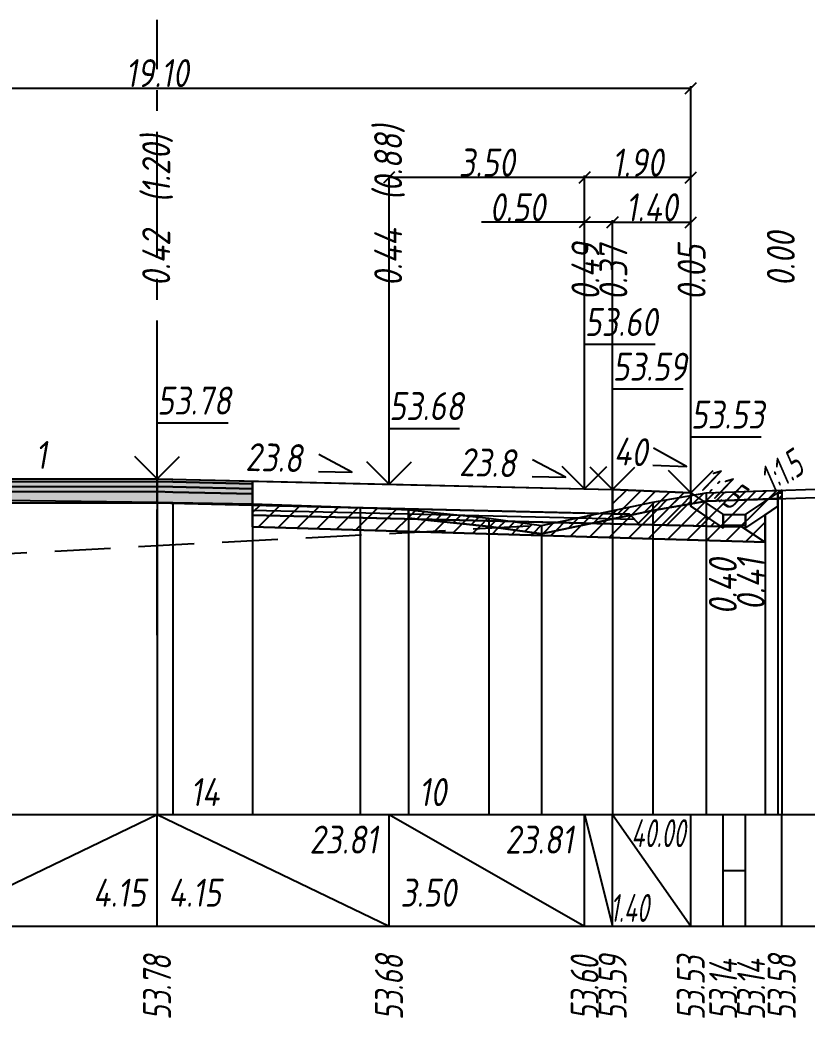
# Model space of a CAD drawing. Extents: x -717 to 1451, y -133302 to 233.
# Drawn here: x 158.3 to 228.7, y -81333.2 to -81244 of the extents above; entities that cross this region are included whole.
import ezdxf
from ezdxf.enums import TextEntityAlignment as Align

# ---------------------------------------------------------------- set-up
doc = ezdxf.new("R2010")
doc.units = 0
doc.linetypes.add('осевая2', pattern=[1.125, 0.75, -0.125, 0.125, -0.125])
doc.linetypes.add('штриховая', pattern=[0.75, 0.5, -0.25])
for name, color, linetype in [('Интерполированный поперечник', 2, 'Continuous'), ('Код_514', 1, 'Continuous'), ('Контур_0', 7, 'Continuous'), ('Контур_2521', 7, 'Continuous'), ('Контур_2564', 7, 'Continuous'), ('Контур_2660', 7, 'Continuous'), ('Контур_2665', 7, 'Continuous'), ('Контур_400', 7, 'Continuous'), ('Контур_508', 7, 'Continuous'), ('Контур_512', 7, 'Continuous'), ('Контур_513', 7, 'Continuous'), ('Красный поперечник', 1, 'Continuous'), ('Объём_2501', 7, 'Continuous'), ('Объём_2564', 7, 'Continuous'), ('Объём_2650', 7, 'Continuous'), ('Объём_2660', 7, 'Continuous'), ('Объём_2661', 7, 'Continuous'), ('Объём_2662', 7, 'Continuous'), ('Объём_2663', 7, 'Continuous'), ('Объём_2664', 7, 'Continuous'), ('Объём_2665', 7, 'Continuous'), ('Объём_2666', 7, 'Continuous'), ('Объём_2753', 7, 'Continuous'), ('Ось', 1, 'осевая2'), ('Откосы', 7, 'Continuous'), ('Отметки покрытия', 7, 'Continuous'), ('Рабочие отметки', 7, 'Continuous'), ('Рабочие отметки доп.', 7, 'Continuous'), ('Слои выравнивания', 7, 'Continuous'), ('Таблица', 7, 'Continuous'), ('Уклоны проезжей части', 7, 'Continuous'), ('Черный поперечник', 3, 'Continuous')]:
    doc.layers.add(name, color=color, linetype=linetype)
for name, color, linetype, true_color in [('Контур_2540', 2, 'Continuous', 0xffff00), ('Контур_2560', 2, 'Continuous', 0xffff00), ('Контур_2561', 7, 'Continuous', 0xff8040), ('Контур_2562', 3, 'Continuous', 0x00ff00), ('Контур_2563', 7, 'Continuous', 0xff8000), ('Контур_2570', 7, 'Continuous', 0x80ff00), ('Контур_2583', 3, 'Continuous', 0x00ff00), ('Контур_2584', 3, 'Continuous', 0x00ff00), ('Контур_2725', 7, 'Continuous', 0x323232), ('Контур_2736', 4, 'Continuous', 0x00ffff), ('Контур_2760', 7, 'Continuous', 0x323232), ('Контур_2761', 7, 'Continuous', 0x323232), ('Контур_2762', 7, 'Continuous', 0x323232), ('Контур_2763', 7, 'Continuous', 0x323232), ('Контур_402', 7, 'Continuous', 0xff6464), ('Контур_703', 4, 'Continuous', 0x00ffff), ('Контур_707', 4, 'Continuous', 0x00ffff), ('Контур_720', 131, 'Continuous', 0xaaffff), ('Объём_2500', 7, 'Continuous', 0xc0c0c0), ('Объём_2520', 7, 'Continuous', 0x80ffff), ('Объём_2540', 2, 'Continuous', 0xffff00), ('Объём_2560', 2, 'Continuous', 0xffff00), ('Объём_2561', 7, 'Continuous', 0xff8040), ('Объём_2562', 3, 'Continuous', 0x00ff00), ('Объём_2563', 7, 'Continuous', 0xff8000), ('Объём_2570', 7, 'Continuous', 0x80ff00), ('Объём_2580', 3, 'Continuous', 0x00ff00), ('Объём_2583', 3, 'Continuous', 0x00ff00), ('Объём_2584', 3, 'Continuous', 0x00ff00), ('Объём_2591', 3, 'Continuous', 0x00ff00), ('Объём_2595', 3, 'Continuous', 0x00ff00), ('Объём_2600', 7, 'Continuous', 0x808000), ('Объём_2746', 2, 'Continuous', 0xffff00)]:
    doc.layers.add(name, color=color, linetype=linetype, true_color=true_color)
doc.styles.get("Standard").update_dxf_attribs({"font": 'txt', "height": 2.5})
doc.styles.add('М', font='romand.shx', dxfattribs={"width": 0.8, "oblique": 10, "height": 2.5})
doc.dimstyles.get("Standard").update_dxf_attribs({"dimtxt": 0.18, "dimasz": 0.18, "dimexe": 0.18, "dimexo": 0.0625, "dimgap": 0.09, "dimtad": 0, "dimtih": 1, "dimtoh": 1, "dimdec": 4, "dimzin": 0, "dimdsep": 46, "dimtxsty": 'Standard', "dimcen": 0.09, "dimadec": 0, "dimazin": 0, "dimtfac": 1, "dimtdec": 4, "dimtofl": 0, "dimtmove": 0, "dimatfit": 3, "dimfxl": 1, "dimtolj": 1, "dimtzin": 0, "dimarcsym": 0})

# ---------------------------------------------------------------- blocks, each defined once
blk = doc.blocks.new('_Oblique')
at = {"color": 0, "linetype": 'ByBlock', "lineweight": -2}
blk.add_line((-0.5, -0.5), (0.5, 0.5), dxfattribs=at)
blk = doc.blocks.new('*D3253')
at = {"color": 0, "lineweight": -2, "transparency": 16777216}
for p, q in [((211.28, -81285.957), (211.28, -81261.869)), ((211.28, -81262.049), (218.28, -81262.049)), ((218.28, -81286.237), (218.28, -81261.869))]:
    blk.add_line(p, q, dxfattribs=at)
at = {"layer": 'Defpoints', "color": 0, "transparency": 16777216}
for p in [(218.28, -81262.049), (211.28, -81286.019), (218.28, -81286.299)]:
    blk.add_point(p, dxfattribs=at)
at = {"color": 0, "lineweight": -2, "transparency": 16777216, "rotation": 180}
blk.add_blockref('_Oblique', (211.28, -81262.049), dxfattribs=at)
at = {"color": 0, "lineweight": -2, "transparency": 16777216}
blk.add_blockref('_Oblique', (218.28, -81262.049), dxfattribs=at)
at = {"color": 0, "transparency": 16777216, "insert": (214.78, -81260.709), "char_height": 2.5, "width": 0.69, "attachment_point": 5, "style": 'М'}
blk.add_mtext('\\A1;1.40', dxfattribs=at)
blk = doc.blocks.new('*D3255')
at = {"color": 0, "lineweight": -2, "transparency": 16777216}
for p, q in [((208.78, -81262.049), (199.549, -81262.049)), ((208.78, -81285.897), (208.78, -81261.869)), ((211.28, -81262.049), (208.78, -81262.049)), ((211.28, -81285.957), (211.28, -81261.869))]:
    blk.add_line(p, q, dxfattribs=at)
at = {"layer": 'Defpoints', "color": 0, "transparency": 16777216}
for p in [(211.28, -81262.049), (208.78, -81285.96), (211.28, -81286.019)]:
    blk.add_point(p, dxfattribs=at)
at = {"color": 0, "lineweight": -2, "transparency": 16777216, "rotation": 180}
blk.add_blockref('_Oblique', (208.78, -81262.049), dxfattribs=at)
at = {"color": 0, "lineweight": -2, "transparency": 16777216}
blk.add_blockref('_Oblique', (211.28, -81262.049), dxfattribs=at)
at = {"color": 0, "transparency": 16777216, "insert": (202.775, -81260.709), "char_height": 2.5, "width": 0.72, "attachment_point": 5, "style": 'М'}
blk.add_mtext('\\A1;0.50', dxfattribs=at)
blk = doc.blocks.new('*D3257')
at = {"color": 0, "lineweight": -2, "transparency": 16777216}
for p, q in [((191.28, -81285.481), (191.28, -81257.869)), ((208.78, -81258.049), (191.28, -81258.049)), ((208.78, -81285.897), (208.78, -81257.869))]:
    blk.add_line(p, q, dxfattribs=at)
at = {"layer": 'Defpoints', "color": 0, "transparency": 16777216}
for p in [(191.28, -81258.049), (191.28, -81285.543), (208.78, -81285.96)]:
    blk.add_point(p, dxfattribs=at)
at = {"color": 0, "lineweight": -2, "transparency": 16777216, "rotation": 180}
blk.add_blockref('_Oblique', (191.28, -81258.049), dxfattribs=at)
at = {"color": 0, "lineweight": -2, "transparency": 16777216}
blk.add_blockref('_Oblique', (208.78, -81258.049), dxfattribs=at)
at = {"color": 0, "transparency": 16777216, "insert": (200.03, -81256.709), "char_height": 2.5, "width": 0.75, "attachment_point": 5, "style": 'М'}
blk.add_mtext('\\A1;3.50', dxfattribs=at)
blk = doc.blocks.new('*D3258')
at = {"color": 0, "lineweight": -2, "transparency": 16777216}
for p, q in [((208.78, -81285.897), (208.78, -81257.869)), ((218.28, -81258.049), (208.78, -81258.049)), ((218.28, -81286.237), (218.28, -81257.869))]:
    blk.add_line(p, q, dxfattribs=at)
at = {"layer": 'Defpoints', "color": 0, "transparency": 16777216}
for p in [(208.78, -81258.049), (208.78, -81285.96), (218.28, -81286.299)]:
    blk.add_point(p, dxfattribs=at)
at = {"color": 0, "lineweight": -2, "transparency": 16777216, "rotation": 180}
blk.add_blockref('_Oblique', (208.78, -81258.049), dxfattribs=at)
at = {"color": 0, "lineweight": -2, "transparency": 16777216}
blk.add_blockref('_Oblique', (218.28, -81258.049), dxfattribs=at)
at = {"color": 0, "transparency": 16777216, "insert": (213.53, -81256.709), "char_height": 2.5, "width": 0.69, "attachment_point": 5, "style": 'М'}
blk.add_mtext('\\A1;1.90', dxfattribs=at)
blk = doc.blocks.new('*D3260')
at = {"color": 0, "lineweight": -2, "transparency": 16777216}
for p, q in [((122.78, -81285.306), (122.78, -81249.869)), ((122.78, -81250.049), (218.28, -81250.049)), ((218.28, -81286.237), (218.28, -81249.869))]:
    blk.add_line(p, q, dxfattribs=at)
at = {"layer": 'Defpoints', "color": 0, "transparency": 16777216}
for p in [(218.28, -81250.049), (122.78, -81285.369), (218.28, -81286.299)]:
    blk.add_point(p, dxfattribs=at)
at = {"color": 0, "lineweight": -2, "transparency": 16777216, "rotation": 180}
blk.add_blockref('_Oblique', (122.78, -81250.049), dxfattribs=at)
at = {"color": 0, "lineweight": -2, "transparency": 16777216}
blk.add_blockref('_Oblique', (218.28, -81250.049), dxfattribs=at)
at = {"color": 0, "transparency": 16777216, "insert": (170.53, -81248.709), "char_height": 2.5, "width": 0.81, "attachment_point": 5, "style": 'М'}
blk.add_mtext('\\A1;19.10', dxfattribs=at)

msp = doc.modelspace()

# ---------------------------------------------------------------- hatches: boundary and pattern name
at = {"layer": 'Объём_2563'}
h = msp.add_hatch(dxfattribs=at)
h.set_pattern_fill('ANSI31', color=256, scale=0.3)
h.paths.add_polyline_path([(213.702, -81289.064), (212.78, -81288.142), (211.28, -81288.107), (211.28, -81285.957), (218.28, -81286.237), (218.28, -81287.438), (220.979, -81289.238)])
at = {"layer": 'Объём_2570'}
h = msp.add_hatch(dxfattribs=at)
h.set_pattern_fill('ANSI31', color=256, scale=0.2)
h.paths.add_polyline_path([(226.411, -81286.757), (219.653, -81286.979), (214.883, -81287.82), (204.907, -81289.899), (200.212, -81289.267), (193.008, -81288.504), (193.008, -81287.754), (200.212, -81288.517), (204.907, -81289.149), (214.883, -81287.07), (219.653, -81286.229), (226.411, -81286.007)])
at = {"layer": 'Объём_2600'}
h = msp.add_hatch(dxfattribs=at)
h.set_pattern_fill('HONEY', color=5, scale=0.3)
h.paths.add_polyline_path([(226.067, -81286.768), (226.067, -81286.237), (226.411, -81286.007), (226.411, -81286.757)])
h = msp.add_hatch(dxfattribs=at)
h.set_pattern_fill('ANSI31', color=6, scale=0.4)
h.paths.add_polyline_path([(226.067, -81287.438), (224.928, -81288.197), (224.928, -81290.668), (179.073, -81289.293), (179.073, -81287.214), (188.705, -81287.547), (193.008, -81287.754), (193.008, -81288.504), (200.212, -81289.267), (204.907, -81289.899), (214.883, -81287.82), (219.653, -81286.979), (226.067, -81286.768)])
at = {"layer": 'Слои выравнивания'}
for color, points in [(2, [(130.439, -81285.025), (132.28, -81285.024), (147.138, -81285.009), (149.78, -81285.007), (154.616, -81285.002), (170.53, -81284.987), (170.53, -81285.237), (154.616, -81285.252), (149.78, -81285.257), (147.138, -81285.259), (132.28, -81285.274), (130.439, -81285.275)]), (3, [(130.439, -81285.275), (132.28, -81285.274), (147.138, -81285.259), (149.78, -81285.257), (154.616, -81285.252), (170.53, -81285.237), (170.53, -81285.687), (154.616, -81285.702), (149.78, -81285.707), (147.138, -81285.709), (132.28, -81285.724), (130.439, -81285.725)]), (4, [(130.439, -81285.725), (132.28, -81285.724), (147.138, -81285.709), (149.78, -81285.707), (154.616, -81285.702), (170.53, -81285.687), (170.53, -81286.137), (154.616, -81286.152), (149.78, -81286.157), (147.138, -81286.159), (132.28, -81286.174), (130.439, -81286.175)]), (2, [(170.53, -81284.987), (171.951, -81285.02), (179.073, -81285.19), (179.073, -81285.44), (171.951, -81285.27), (170.53, -81285.237)]), (3, [(170.53, -81285.237), (171.951, -81285.27), (179.073, -81285.44), (179.073, -81285.89), (171.951, -81285.72), (170.53, -81285.687)]), (4, [(170.53, -81285.687), (171.951, -81285.72), (179.073, -81285.89), (179.073, -81286.34), (171.951, -81286.17), (170.53, -81286.137)]), (5, [(130.439, -81286.175), (132.28, -81286.174), (147.138, -81286.159), (149.78, -81286.157), (154.616, -81286.152), (170.53, -81286.137), (170.53, -81287.137), (154.616, -81287.152), (149.78, -81287.157), (147.138, -81287.159), (132.28, -81287.174), (130.439, -81287.175)]), (5, [(170.53, -81286.137), (171.951, -81286.17), (179.073, -81286.34), (179.073, -81287.34), (171.951, -81287.17), (170.53, -81287.137)])]:
    msp.add_hatch(color=color, dxfattribs=at).paths.add_polyline_path(points)

# ---------------------------------------------------------------- linework, layer by layer
at = {"layer": 'Интерполированный поперечник', "linetype": 'штриховая', "ltscale": 10, "flags": 128}
msp.add_lwpolyline([(93.96, -81295), (204.907, -81289.149)], dxfattribs=at)
at = {"layer": 'Код_514'}
for p, q in [((149.78, -81325), (170.53, -81315)), ((170.53, -81325), (170.53, -81315)), ((170.53, -81315), (191.28, -81325)), ((191.28, -81325), (191.28, -81315)), ((191.28, -81315), (208.78, -81325)), ((208.78, -81325), (208.78, -81315)), ((208.78, -81315), (211.28, -81325)), ((211.28, -81325), (211.28, -81315)), ((211.28, -81315), (218.28, -81325)), ((218.28, -81325), (218.28, -81315)), ((221.174, -81325), (221.174, -81315)), ((223.174, -81325), (223.174, -81315)), ((226.411, -81325), (226.411, -81315)), ((221.174, -81320), (223.174, -81320))]:
    msp.add_line(p, q, dxfattribs=at)
at = {"layer": 'Контур_0', "color": 18, "true_color": 0x000000, "flags": 128}
for points in [[(179.073, -81285.19), (211.28, -81285.957), (211.28, -81288.107), (179.073, -81287.34), (179.073, -81285.19), (179.073, -81285.19)], [(191.28, -81287.631), (212.78, -81288.142), (213.702, -81289.064), (179.073, -81288.24), (179.073, -81287.34), (191.28, -81287.631), (191.28, -81287.631)], [(211.28, -81288.107), (212.78, -81288.142), (213.702, -81289.064), (222.849, -81289.282)]]:
    msp.add_lwpolyline(points, dxfattribs=at)
at = {"layer": 'Контур_2521', "color": 18, "true_color": 0x000000, "flags": 128}
msp.add_lwpolyline([(179.073, -81287.79), (213.241, -81288.603)], dxfattribs=at)
at = {"layer": 'Контур_2540', "flags": 128}
msp.add_lwpolyline([(220.979, -81289.238), (221.174, -81289.367), (221.174, -81289.242), (222.849, -81289.282), (224.928, -81290.668), (179.073, -81289.293), (179.073, -81288.24), (220.979, -81289.238), (220.979, -81289.238)], dxfattribs=at)
at = {"layer": 'Контур_2560', "flags": 128}
msp.add_lwpolyline([(211.28, -81285.957), (218.28, -81286.237), (218.28, -81286.237), (218.28, -81286.237)], dxfattribs=at)
at = {"layer": 'Контур_2561', "flags": 128}
msp.add_lwpolyline([(211.28, -81285.957), (211.28, -81285.957), (218.28, -81286.237), (218.28, -81286.237), (211.28, -81285.957)], dxfattribs=at)
at = {"layer": 'Контур_2562', "flags": 128}
msp.add_lwpolyline([(218.28, -81286.237), (218.28, -81286.237), (218.28, -81286.237), (218.28, -81286.237), (218.28, -81286.237)], dxfattribs=at)
at = {"layer": 'Контур_2563', "flags": 128}
for points in [[(213.702, -81289.064), (212.78, -81288.142), (211.28, -81288.107), (211.28, -81285.957), (218.28, -81286.237), (218.28, -81287.438), (220.979, -81289.238), (213.702, -81289.064), (213.702, -81289.064)], [(222.674, -81289.165), (222.849, -81289.282), (221.174, -81289.242), (221.174, -81289.165), (222.674, -81289.165), (222.674, -81289.165)]]:
    msp.add_lwpolyline(points, dxfattribs=at)
at = {"layer": 'Контур_2564', "flags": 128}
msp.add_lwpolyline([(211.28, -81285.957), (218.28, -81286.237)], dxfattribs=at)
at = {"layer": 'Контур_2570', "flags": 128}
msp.add_lwpolyline([(84.466, -81295.457), (88.142, -81295.352), (92.035, -81295.633), (93.96, -81295.75), (93.96, -81295.75), (102.645, -81292.592), (113.529, -81289.026), (113.529, -81288.276), (125.03, -81287.557), (129.97, -81287.184), (147.138, -81286.872), (154.616, -81286.858), (170.53, -81287.073), (171.951, -81287.092), (179.073, -81287.214), (188.705, -81287.547), (193.008, -81287.754), (193.008, -81288.504), (200.212, -81289.267), (204.907, -81289.899), (214.883, -81287.82), (219.653, -81286.979), (230.325, -81286.628), (251.411, -81286.148)], dxfattribs=at)
at = {"layer": 'Контур_2583', "flags": 128}
for points in [[(218.28, -81286.237), (221.174, -81288.165), (221.174, -81289.367), (218.28, -81287.438), (218.28, -81286.237)], [(223.174, -81288.165), (226.067, -81286.237), (226.067, -81287.438), (223.174, -81289.367), (223.174, -81288.165)]]:
    msp.add_lwpolyline(points, dxfattribs=at)
at = {"layer": 'Контур_2584', "flags": 128}
msp.add_lwpolyline([(221.174, -81288.165), (223.174, -81288.165), (223.174, -81289.165), (221.174, -81289.165), (221.174, -81288.165)], dxfattribs=at)
at = {"layer": 'Контур_2660', "flags": 128}
msp.add_lwpolyline([(179.073, -81289.293), (224.928, -81290.668)], dxfattribs=at)
at = {"layer": 'Контур_2665', "flags": 128}
msp.add_lwpolyline([(218.28, -81286.237), (218.28, -81286.237)], dxfattribs=at)
at = {"layer": 'Контур_2725', "flags": 128}
msp.add_lwpolyline([(129.97, -81287.184), (130.439, -81287.175), (132.28, -81287.174), (147.138, -81287.159), (149.78, -81287.157), (154.616, -81287.152), (170.53, -81287.137), (171.951, -81287.17), (179.073, -81287.34)], dxfattribs=at)
at = {"layer": 'Контур_2736', "flags": 128}
msp.add_lwpolyline([(218.28, -81286.237), (218.28, -81286.237)], dxfattribs=at)
at = {"layer": 'Контур_2760', "flags": 128}
msp.add_lwpolyline([(129.97, -81285.026), (130.439, -81285.025), (132.28, -81285.024), (147.138, -81285.009), (149.78, -81285.007), (154.616, -81285.002), (170.53, -81284.987), (171.951, -81285.02), (179.073, -81285.19)], dxfattribs=at)
at = {"layer": 'Контур_2761', "flags": 128}
msp.add_lwpolyline([(129.97, -81285.276), (130.439, -81285.275), (132.28, -81285.274), (147.138, -81285.259), (149.78, -81285.257), (154.616, -81285.252), (170.53, -81285.237), (171.951, -81285.27), (179.073, -81285.44)], dxfattribs=at)
at = {"layer": 'Контур_2762', "flags": 128}
msp.add_lwpolyline([(129.97, -81285.726), (130.439, -81285.725), (132.28, -81285.724), (147.138, -81285.709), (149.78, -81285.707), (154.616, -81285.702), (170.53, -81285.687), (171.951, -81285.72), (179.073, -81285.89)], dxfattribs=at)
at = {"layer": 'Контур_2763', "flags": 128}
msp.add_lwpolyline([(129.97, -81286.176), (130.439, -81286.175), (132.28, -81286.174), (147.138, -81286.159), (149.78, -81286.157), (154.616, -81286.152), (170.53, -81286.137), (171.951, -81286.17), (179.073, -81286.34)], dxfattribs=at)
at = {"layer": 'Контур_400', "flags": 128}
for points in [[(129.78, -81285.026), (132.28, -81285.024), (132.28, -81285.024), (132.28, -81285.024), (132.28, -81285.024), (132.28, -81285.024), (132.28, -81285.024), (149.78, -81285.007), (170.53, -81284.987)], [(170.53, -81284.987), (191.28, -81285.481), (208.78, -81285.897), (208.78, -81285.897), (208.78, -81285.897), (208.78, -81285.897), (208.78, -81285.897), (208.78, -81285.897), (211.28, -81285.957)]]:
    msp.add_lwpolyline(points, dxfattribs=at)
at = {"layer": 'Контур_402', "flags": 128}
msp.add_lwpolyline([(114.671, -81290.712), (129.97, -81290.253), (129.97, -81287.184), (130.439, -81287.175), (170.53, -81287.137), (179.073, -81287.34), (179.073, -81289.293), (224.928, -81290.668)], dxfattribs=at)
at = {"layer": 'Контур_508', "flags": 128}
msp.add_lwpolyline([(109.466, -81294.182), (114.671, -81290.712), (129.97, -81290.253), (129.97, -81287.184), (130.439, -81287.175), (170.53, -81287.137), (179.073, -81287.34), (179.073, -81289.293), (224.928, -81290.668), (224.928, -81288.197), (226.067, -81287.438), (226.067, -81286.237), (226.411, -81286.007)], dxfattribs=at)
at = {"layer": 'Контур_512', "flags": 128}
msp.add_lwpolyline([(179.073, -81289.293), (224.928, -81290.668), (224.928, -81288.197), (226.067, -81287.438), (226.067, -81286.237), (226.411, -81286.007)], dxfattribs=at)
at = {"layer": 'Контур_513', "flags": 128}
msp.add_lwpolyline([(109.466, -81294.182), (114.671, -81290.712), (129.97, -81290.253), (129.97, -81287.184), (130.439, -81287.175), (170.53, -81287.137), (179.073, -81287.34), (179.073, -81289.293), (224.928, -81290.668), (224.928, -81288.197), (226.067, -81287.438), (226.067, -81286.237), (226.411, -81286.007)], dxfattribs=at)
at = {"layer": 'Контур_703', "flags": 128}
for points in [[(218.28, -81286.237), (218.28, -81286.237)], [(218.28, -81286.237), (221.174, -81288.165)], [(218.28, -81286.237), (221.174, -81288.165)]]:
    msp.add_lwpolyline(points, dxfattribs=at)
at = {"layer": 'Контур_707', "flags": 128}
for points in [[(223.174, -81288.165), (226.067, -81286.237), (226.067, -81286.237), (226.411, -81286.007)], [(223.174, -81288.165), (226.067, -81286.237)], [(226.067, -81286.237), (226.067, -81286.237), (226.411, -81286.007)]]:
    msp.add_lwpolyline(points, dxfattribs=at)
at = {"layer": 'Контур_720', "flags": 128}
msp.add_lwpolyline([(221.174, -81288.165), (223.174, -81288.165)], dxfattribs=at)
at = {"layer": 'Красный поперечник'}
for p, q in [((149.78, -81285.007), (170.53, -81284.987)), ((170.53, -81284.987), (191.28, -81285.481)), ((191.28, -81285.481), (208.78, -81285.897)), ((208.78, -81285.897), (211.28, -81285.957)), ((211.28, -81285.957), (218.28, -81286.237)), ((218.28, -81286.237), (221.174, -81288.165)), ((223.174, -81288.165), (226.411, -81286.007)), ((226.067, -81286.237), (226.067, -81315)), ((226.411, -81286.007), (226.411, -81315)), ((226.067, -81287.438), (226.067, -81315)), ((221.174, -81288.165), (223.174, -81288.165)), ((224.928, -81288.197), (224.928, -81315)), ((179.073, -81289.293), (179.073, -81315)), ((224.928, -81290.668), (224.928, -81315))]:
    msp.add_line(p, q, dxfattribs=at)
at = {"layer": 'Объём_2500', "color": 18, "true_color": 0x000000, "flags": 128}
msp.add_lwpolyline([(179.073, -81285.19), (211.28, -81285.957), (211.28, -81288.107), (179.073, -81287.34), (179.073, -81285.19), (179.073, -81285.19)], dxfattribs=at)
at = {"layer": 'Объём_2501', "flags": 128}
for points in [[(129.78, -81285.026), (132.28, -81285.024), (132.28, -81285.024), (132.28, -81285.024), (132.28, -81285.024), (132.28, -81285.024), (132.28, -81285.024), (149.78, -81285.007), (170.53, -81284.987)], [(170.53, -81284.987), (191.28, -81285.481), (208.78, -81285.897), (208.78, -81285.897), (208.78, -81285.897), (208.78, -81285.897), (208.78, -81285.897), (208.78, -81285.897), (211.28, -81285.957)]]:
    msp.add_lwpolyline(points, dxfattribs=at)
at = {"layer": 'Объём_2520', "color": 250, "flags": 128}
msp.add_lwpolyline([(191.28, -81287.631), (212.78, -81288.142), (213.702, -81289.064), (179.073, -81288.24), (179.073, -81287.34), (191.28, -81287.631), (191.28, -81287.631)], dxfattribs=at)
at = {"layer": 'Объём_2540', "flags": 128}
msp.add_lwpolyline([(220.979, -81289.238), (221.174, -81289.367), (221.174, -81289.242), (222.849, -81289.282), (224.928, -81290.668), (179.073, -81289.293), (179.073, -81288.24), (220.979, -81289.238), (220.979, -81289.238)], dxfattribs=at)
at = {"layer": 'Объём_2560', "flags": 128}
msp.add_lwpolyline([(211.28, -81285.957), (218.28, -81286.237), (218.28, -81286.237), (218.28, -81286.237)], dxfattribs=at)
at = {"layer": 'Объём_2561', "flags": 128}
msp.add_lwpolyline([(211.28, -81285.957), (211.28, -81285.957), (218.28, -81286.237), (218.28, -81286.237), (211.28, -81285.957)], dxfattribs=at)
at = {"layer": 'Объём_2562', "flags": 128}
msp.add_lwpolyline([(218.28, -81286.237), (218.28, -81286.237), (218.28, -81286.237), (218.28, -81286.237), (218.28, -81286.237)], dxfattribs=at)
at = {"layer": 'Объём_2563', "color": 250, "flags": 128}
for points in [[(213.702, -81289.064), (212.78, -81288.142), (211.28, -81288.107), (211.28, -81285.957), (218.28, -81286.237), (218.28, -81287.438), (220.979, -81289.238), (213.702, -81289.064), (213.702, -81289.064)], [(222.674, -81289.165), (222.849, -81289.282), (221.174, -81289.242), (221.174, -81289.165), (222.674, -81289.165), (222.674, -81289.165)]]:
    msp.add_lwpolyline(points, dxfattribs=at)
at = {"layer": 'Объём_2564', "flags": 128}
msp.add_lwpolyline([(211.28, -81285.957), (218.28, -81286.237)], dxfattribs=at)
at = {"layer": 'Объём_2570', "flags": 128}
msp.add_lwpolyline([(226.411, -81286.757), (219.653, -81286.979), (214.883, -81287.82), (204.907, -81289.899), (200.212, -81289.267), (193.008, -81288.504), (193.008, -81287.754), (200.212, -81288.517), (204.907, -81289.149), (214.883, -81287.07), (219.653, -81286.229), (226.411, -81286.007), (226.411, -81286.757), (226.411, -81286.757)], dxfattribs=at)
at = {"layer": 'Объём_2580', "flags": 128}
msp.add_lwpolyline([(226.067, -81286.237), (226.067, -81286.237), (226.411, -81286.007)], dxfattribs=at)
at = {"layer": 'Объём_2583', "flags": 128}
for points in [[(218.28, -81286.237), (221.174, -81288.165), (221.174, -81289.367), (218.28, -81287.438), (218.28, -81286.237)], [(223.174, -81288.165), (226.067, -81286.237), (226.067, -81287.438), (223.174, -81289.367), (223.174, -81288.165)]]:
    msp.add_lwpolyline(points, dxfattribs=at)
at = {"layer": 'Объём_2584', "flags": 128}
msp.add_lwpolyline([(221.174, -81288.165), (223.174, -81288.165), (223.174, -81289.165), (221.174, -81289.165), (221.174, -81288.165)], dxfattribs=at)
at = {"layer": 'Объём_2591', "flags": 128}
for points in [[(218.28, -81286.237), (221.174, -81288.165)], [(223.174, -81288.165), (226.067, -81286.237)]]:
    msp.add_lwpolyline(points, dxfattribs=at)
at = {"layer": 'Объём_2595', "flags": 128}
msp.add_lwpolyline([(221.174, -81288.165), (223.174, -81288.165)], dxfattribs=at)
at = {"layer": 'Объём_2600', "color": 5, "flags": 128}
msp.add_lwpolyline([(226.067, -81286.768), (226.067, -81286.237), (226.411, -81286.007), (226.411, -81286.757), (226.067, -81286.768), (226.067, -81286.768)], dxfattribs=at)
at = {"layer": 'Объём_2650', "color": 6, "flags": 128}
msp.add_lwpolyline([(226.067, -81287.438), (224.928, -81288.197), (224.928, -81290.668), (179.073, -81289.293), (179.073, -81287.214), (188.705, -81287.547), (193.008, -81287.754), (193.008, -81288.504), (200.212, -81289.267), (204.907, -81289.899), (214.883, -81287.82), (219.653, -81286.979), (226.067, -81286.768), (226.067, -81287.438), (226.067, -81287.438)], dxfattribs=at)
at = {"layer": 'Объём_2660', "flags": 128}
msp.add_lwpolyline([(179.073, -81289.293), (224.928, -81290.668)], dxfattribs=at)
at = {"layer": 'Объём_2661', "flags": 128}
msp.add_lwpolyline([(218.28, -81286.237), (221.174, -81288.165)], dxfattribs=at)
at = {"layer": 'Объём_2662', "flags": 128}
msp.add_lwpolyline([(223.174, -81288.165), (226.067, -81286.237), (226.411, -81286.007)], dxfattribs=at)
at = {"layer": 'Объём_2663', "flags": 128}
msp.add_lwpolyline([(221.174, -81288.165), (223.174, -81288.165)], dxfattribs=at)
at = {"layer": 'Объём_2664', "flags": 128}
msp.add_lwpolyline([(221.174, -81288.165), (223.174, -81288.165)], dxfattribs=at)
at = {"layer": 'Объём_2665', "flags": 128}
msp.add_lwpolyline([(218.28, -81286.237), (218.28, -81286.237)], dxfattribs=at)
at = {"layer": 'Объём_2666', "flags": 128}
msp.add_lwpolyline([(218.28, -81286.237), (218.28, -81286.237)], dxfattribs=at)
at = {"layer": 'Объём_2746', "flags": 128}
msp.add_lwpolyline([(226.067, -81287.438), (224.928, -81288.197), (224.928, -81290.668), (179.073, -81289.293), (179.073, -81287.214), (188.705, -81287.547), (193.008, -81287.754), (193.008, -81288.504), (200.212, -81289.267), (204.907, -81289.899), (214.883, -81287.82), (219.448, -81287.015), (221.174, -81288.165), (223.174, -81288.165), (225.228, -81286.796), (226.067, -81286.768), (226.067, -81287.438), (226.067, -81287.438)], dxfattribs=at)
at = {"layer": 'Объём_2753', "flags": 128}
msp.add_lwpolyline([(179.073, -81285.19), (179.073, -81285.19)], dxfattribs=at)
at = {"layer": 'Ось', "ltscale": 15}
msp.add_line((170.53, -81298.971), (170.53, -81243.957), dxfattribs=at)
at = {"layer": 'Отметки покрытия', "color": 1}
for p, q in [((208.78, -81285.897), (208.78, -81272.957)), ((208.78, -81272.957), (215.08, -81272.957)), ((211.28, -81285.957), (211.28, -81276.957)), ((211.28, -81276.957), (217.58, -81276.957)), ((170.53, -81284.987), (170.53, -81279.987)), ((170.53, -81279.987), (176.88, -81279.987)), ((191.28, -81285.481), (191.28, -81280.481)), ((191.28, -81280.481), (197.58, -81280.481)), ((218.28, -81286.237), (218.28, -81281.237)), ((218.28, -81281.237), (224.58, -81281.237)), ((170.53, -81284.987), (168.53, -81282.987)), ((170.53, -81284.987), (172.53, -81282.987)), ((191.28, -81285.481), (189.28, -81283.481)), ((191.28, -81285.481), (193.28, -81283.481)), ((208.78, -81285.897), (206.78, -81283.897)), ((208.78, -81285.897), (210.78, -81283.897)), ((211.28, -81285.957), (209.28, -81283.957)), ((211.28, -81285.957), (213.28, -81283.957)), ((218.28, -81286.237), (216.28, -81284.237)), ((218.28, -81286.237), (220.28, -81284.237))]:
    msp.add_line(p, q, dxfattribs=at)
at = {"layer": 'Слои выравнивания'}
for p, q in [((170.53, -81284.987), (170.53, -81315)), ((179.073, -81285.19), (179.073, -81315)), ((211.28, -81285.957), (211.28, -81315))]:
    msp.add_line(p, q, dxfattribs=at)
at = {"layer": 'Слои выравнивания', "color": 2, "flags": 128}
for points in [[(130.439, -81285.025), (132.28, -81285.024), (147.138, -81285.009), (149.78, -81285.007), (154.616, -81285.002), (170.53, -81284.987), (170.53, -81285.237), (154.616, -81285.252), (149.78, -81285.257), (147.138, -81285.259), (132.28, -81285.274), (130.439, -81285.275)], [(170.53, -81284.987), (171.951, -81285.02), (179.073, -81285.19), (179.073, -81285.44), (171.951, -81285.27), (170.53, -81285.237)]]:
    msp.add_lwpolyline(points, close=True, dxfattribs=at)
at = {"layer": 'Слои выравнивания', "color": 3, "flags": 128}
for points in [[(130.439, -81285.275), (132.28, -81285.274), (147.138, -81285.259), (149.78, -81285.257), (154.616, -81285.252), (170.53, -81285.237), (170.53, -81285.687), (154.616, -81285.702), (149.78, -81285.707), (147.138, -81285.709), (132.28, -81285.724), (130.439, -81285.725)], [(170.53, -81285.237), (171.951, -81285.27), (179.073, -81285.44), (179.073, -81285.89), (171.951, -81285.72), (170.53, -81285.687)]]:
    msp.add_lwpolyline(points, close=True, dxfattribs=at)
at = {"layer": 'Слои выравнивания', "color": 4, "flags": 128}
for points in [[(130.439, -81285.725), (132.28, -81285.724), (147.138, -81285.709), (149.78, -81285.707), (154.616, -81285.702), (170.53, -81285.687), (170.53, -81286.137), (154.616, -81286.152), (149.78, -81286.157), (147.138, -81286.159), (132.28, -81286.174), (130.439, -81286.175)], [(170.53, -81285.687), (171.951, -81285.72), (179.073, -81285.89), (179.073, -81286.34), (171.951, -81286.17), (170.53, -81286.137)]]:
    msp.add_lwpolyline(points, close=True, dxfattribs=at)
at = {"layer": 'Слои выравнивания', "color": 5, "flags": 128}
for points in [[(130.439, -81286.175), (132.28, -81286.174), (147.138, -81286.159), (149.78, -81286.157), (154.616, -81286.152), (170.53, -81286.137), (170.53, -81287.137), (154.616, -81287.152), (149.78, -81287.157), (147.138, -81287.159), (132.28, -81287.174), (130.439, -81287.175)], [(170.53, -81286.137), (171.951, -81286.17), (179.073, -81286.34), (179.073, -81287.34), (171.951, -81287.17), (170.53, -81287.137)]]:
    msp.add_lwpolyline(points, close=True, dxfattribs=at)
at = {"layer": 'Таблица'}
for p, q in [((84.466, -81315), (251.411, -81315)), ((84.466, -81325), (251.411, -81325))]:
    msp.add_line(p, q, dxfattribs=at)
at = {"layer": 'Уклоны проезжей части', "color": 1, "flags": 128}
for points in [[(184.956, -81284.328), (187.955, -81284.399), (184.992, -81282.828)], [(214.888, -81283.755), (217.885, -81283.875), (214.948, -81282.256)], [(204.081, -81284.783), (207.08, -81284.855), (204.117, -81283.284)]]:
    msp.add_lwpolyline(points, dxfattribs=at)
at = {"layer": 'Черный поперечник', "color": 7}
for p, q in [((219.653, -81286.229), (219.653, -81315)), ((170.53, -81287.073), (170.53, -81315)), ((171.951, -81287.092), (171.951, -81315)), ((179.073, -81287.214), (179.073, -81315)), ((214.883, -81287.07), (214.883, -81315)), ((188.705, -81287.547), (188.705, -81315)), ((193.008, -81287.754), (193.008, -81315)), ((200.212, -81288.517), (200.212, -81315)), ((204.907, -81289.149), (204.907, -81315))]:
    msp.add_line(p, q, dxfattribs=at)
at = {"layer": 'Черный поперечник', "flags": 128}
msp.add_lwpolyline([(84.466, -81294.707), (88.142, -81294.602), (92.035, -81294.883), (93.96, -81295), (102.645, -81291.842), (113.529, -81288.276), (125.03, -81287.557), (129.97, -81287.184), (147.138, -81286.872), (154.616, -81286.858), (170.53, -81287.073), (171.951, -81287.092), (179.073, -81287.214), (188.705, -81287.547), (193.008, -81287.754), (200.212, -81288.517), (204.907, -81289.149), (214.883, -81287.07), (219.653, -81286.229), (230.325, -81285.878), (251.411, -81285.398)], dxfattribs=at)

# ---------------------------------------------------------------- texts
at = {"layer": 'Код_514', "style": 'М', "oblique": 10}
for s, width, p in [('23.81', 0.8, (190.28, -81316)), ('23.81', 0.8, (207.78, -81316)), ('40.00', 0.6, (217.795, -81315.425))]:
    msp.add_text(s, height=2.5, dxfattribs=dict(at, width=width)).set_placement(p, align=Align.TOP_RIGHT)
at = {"layer": 'Код_514', "style": 'М', "oblique": 10, "width": 0.8}
msp.add_text('4.15', height=2.5, dxfattribs=at).set_placement((169.53, -81324), align=Align.BOTTOM_RIGHT)
at = {"layer": 'Код_514', "style": 'М', "oblique": 10}
for s, width, p in [('4.15', 0.8, (171.53, -81324)), ('3.50', 0.8, (192.28, -81324)), ('1.40', 0.6, (211.039, -81325.362))]:
    msp.add_text(s, height=2.5, dxfattribs=dict(at, width=width)).set_placement(p, align=Align.BOTTOM_LEFT)
at = {"layer": 'Код_514', "style": 'М', "oblique": 10, "width": 0.7}
for s, p in [('53.78', (170.53, -81333.382)), ('53.68', (191.28, -81333.382)), ('53.60', (208.78, -81333.382)), ('53.59', (211.28, -81333.382)), ('53.53', (218.28, -81333.382)), ('53.58', (226.411, -81333.382)), ('53.14', (221.174, -81333.382)), ('53.14', (223.674, -81333.382))]:
    msp.add_text(s, height=2.5, rotation=90, dxfattribs=at).set_placement(p, align=Align.MIDDLE_LEFT)
at = {"layer": 'Откосы', "color": 1, "style": 'М', "oblique": 10}
for s, rotation, width, p in [('40', 357.70938, 0.8, (212.833, -81284.568)), ('1', 0.05562, 0.8, (160.155, -81284.853)), ('23.8', 358.63629, 0.8, (180.929, -81285.09)), ('1:1.5', 33.69007, 0.6, (227.494, -81286.019)), ('23.8', 358.63629, 0.8, (200.054, -81285.545)), ('1:1.5', 326.30994, 0.6, (220.009, -81287.443))]:
    msp.add_text(s, height=2.5, rotation=rotation, dxfattribs=dict(at, width=width)).set_placement(p, align=Align.BOTTOM_CENTER)
at = {"layer": 'Отметки покрытия', "color": 1, "style": 'М', "oblique": 10, "width": 0.8}
for s, p in [('53.60', (208.78, -81272.964)), ('53.59', (211.28, -81276.964)), ('53.78', (170.53, -81279.994)), ('53.68', (191.28, -81280.488)), ('53.53', (218.28, -81281.244))]:
    msp.add_text(s, height=2.5, dxfattribs=at).set_placement(p, align=Align.BOTTOM_LEFT)
at = {"layer": 'Рабочие отметки', "color": 1, "style": 'М', "oblique": 10, "width": 0.8}
for s, p in [('0.42', (170.452, -81267.776)), ('0.44', (191.202, -81267.776)), ('0.00', (226.333, -81267.776)), ('0.49', (208.849, -81269.02)), ('0.37', (211.349, -81269.02)), ('0.05', (218.349, -81269.02))]:
    msp.add_text(s, height=2.5, rotation=90, dxfattribs=at).set_placement(p, align=Align.MIDDLE_LEFT)
for s, p in [('0.40', (221.147, -81292.101)), ('0.41', (223.647, -81292.101))]:
    msp.add_text(s, height=2.5, rotation=90, dxfattribs=at).set_placement(p, align=Align.MIDDLE_RIGHT)
at = {"layer": 'Рабочие отметки доп.', "color": 1, "style": 'М', "oblique": 10, "width": 0.8}
for s, p in [('(0.88)', (191.202, -81260.076)), ('(1.20)', (170.452, -81260.276))]:
    msp.add_text(s, height=2.5, rotation=90, dxfattribs=at).set_placement(p, align=Align.MIDDLE_LEFT)
at = {"layer": 'Слои выравнивания', "style": 'М', "oblique": 10, "width": 0.8}
for s, p in [('14', (174.802, -81315)), ('10', (195.177, -81315))]:
    msp.add_text(s, height=2.5, dxfattribs=at).set_placement(p, align=Align.BOTTOM_CENTER)

# ---------------------------------------------------------------- dimensions: what is measured, and where the dimension line sits
at = {"color": 5}
for base, p1, picture, middle in [((218.28, -81250.049), (122.78, -81285.369), '*D3260', (170.53, -81248.709)), ((218.28, -81262.049), (211.28, -81286.019), '*D3253', (214.78, -81260.709))]:
    dim = msp.add_linear_dim(base=base, p1=p1, p2=(218.28, -81286.299), angle=180, dimstyle='Standard', override={"dimtxt": 2.5, "dimasz": 1, "dimtad": 1, "dimdec": 2, "dimlfac": 0.2, "dimtxsty": 'М', "dimblk1": 'Oblique', "dimblk2": 'Oblique', "dimsah": 1}, dxfattribs=at)
    dim.commit()
    dim.dimension.update_dxf_attribs({"geometry": picture, "text_midpoint": middle})
for base, p1, p2, picture, middle in [((191.28, -81258.049), (208.78, -81285.96), (191.28, -81285.543), '*D3257', (200.03, -81256.709)), ((208.78, -81258.049), (218.28, -81286.299), (208.78, -81285.96), '*D3258', (213.53, -81256.709))]:
    dim = msp.add_linear_dim(base=base, p1=p1, p2=p2, dimstyle='Standard', override={"dimtxt": 2.5, "dimasz": 1, "dimtad": 1, "dimdec": 2, "dimlfac": 0.2, "dimtxsty": 'М', "dimblk1": 'Oblique', "dimblk2": 'Oblique', "dimsah": 1}, dxfattribs=at)
    dim.commit()
    dim.dimension.update_dxf_attribs({"geometry": picture, "text_midpoint": middle})
dim = msp.add_linear_dim(base=(211.28, -81262.049), p1=(208.78, -81285.96), p2=(211.28, -81286.019), angle=180, dimstyle='Standard', override={"dimtxt": 2.5, "dimasz": 1, "dimtad": 1, "dimdec": 2, "dimlfac": 0.2, "dimtxsty": 'М', "dimblk1": 'Oblique', "dimblk2": 'Oblique', "dimsah": 1}, dxfattribs=at)
dim.commit()
dim.dimension.update_dxf_attribs({"geometry": '*D3255', "text_midpoint": (202.775, -81262.049), "dimtype": 160})

doc.saveas('drawing.dxf')
